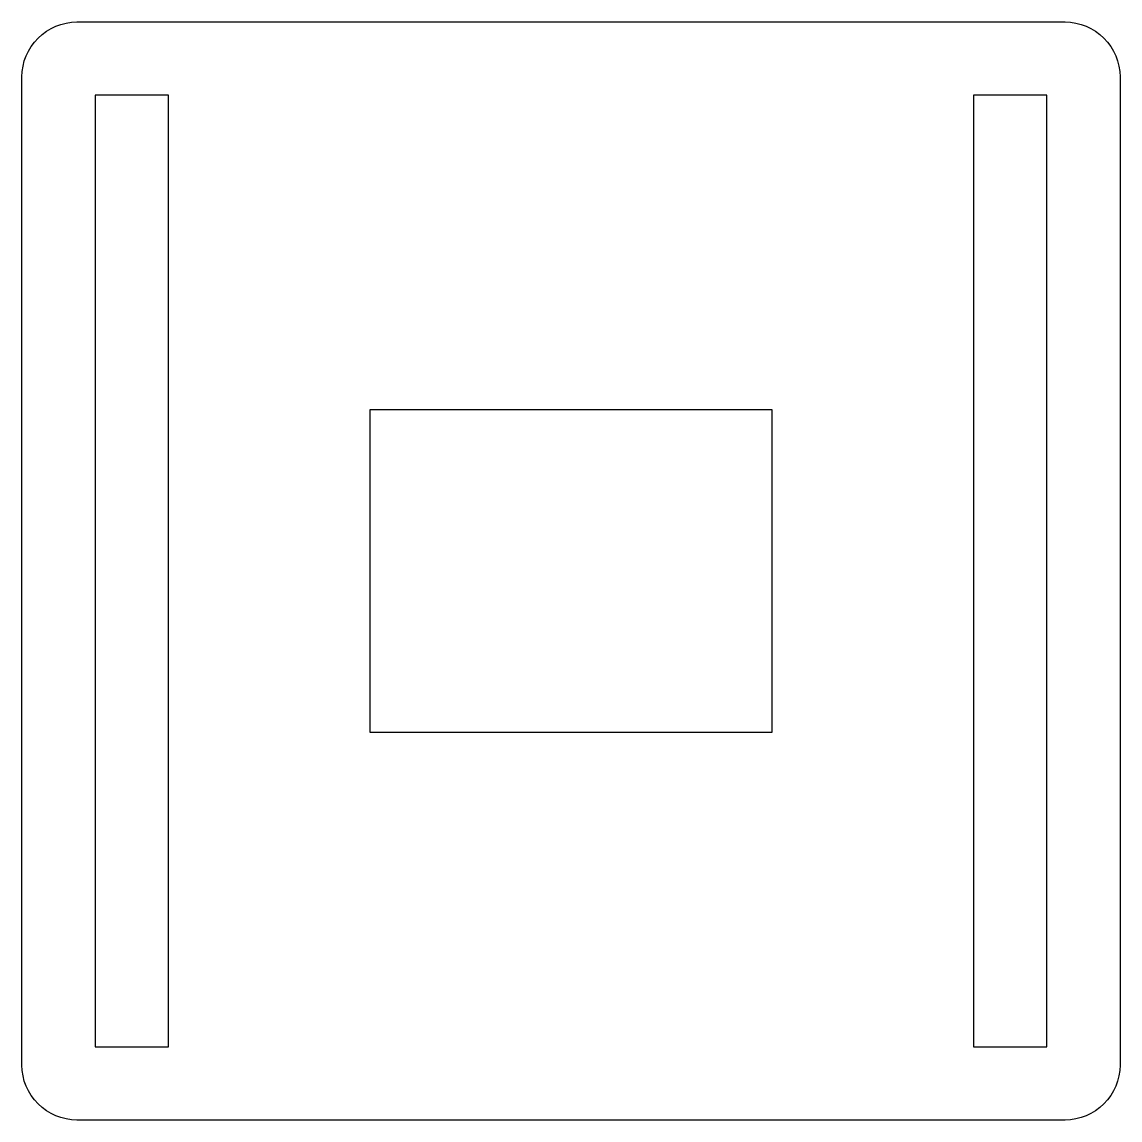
# Model space of a CAD drawing. Header units: millimetres. Extents: x -69.8 to -39.8, y -30 to 0.
import ezdxf

# ---------------------------------------------------------------- set-up
doc = ezdxf.new("R2010")
doc.units = ezdxf.units.MM
doc.layers.get('0').update_dxf_attribs({"linetype": 'CONTINUOUS'})

msp = doc.modelspace()

# ---------------------------------------------------------------- linework, layer by layer
msp.add_lwpolyline([(-69.762, -1.5, -0.414214), (-68.262, 0), (-41.262, 0, -0.414214), (-39.762, -1.5), (-39.762, -28.5, -0.414214), (-41.262, -30), (-68.262, -30, -0.414214), (-69.762, -28.5)], format="xyb", close=True)
for points in [[(-65.762, -2), (-67.762, -2), (-67.762, -28), (-65.762, -28)], [(-41.762, -28), (-41.762, -2), (-43.762, -2), (-43.762, -28)], [(-60.262, -10.6), (-60.262, -19.4), (-49.262, -19.4), (-49.262, -10.6)]]:
    msp.add_lwpolyline(points, close=True)

doc.saveas('drawing.dxf')
